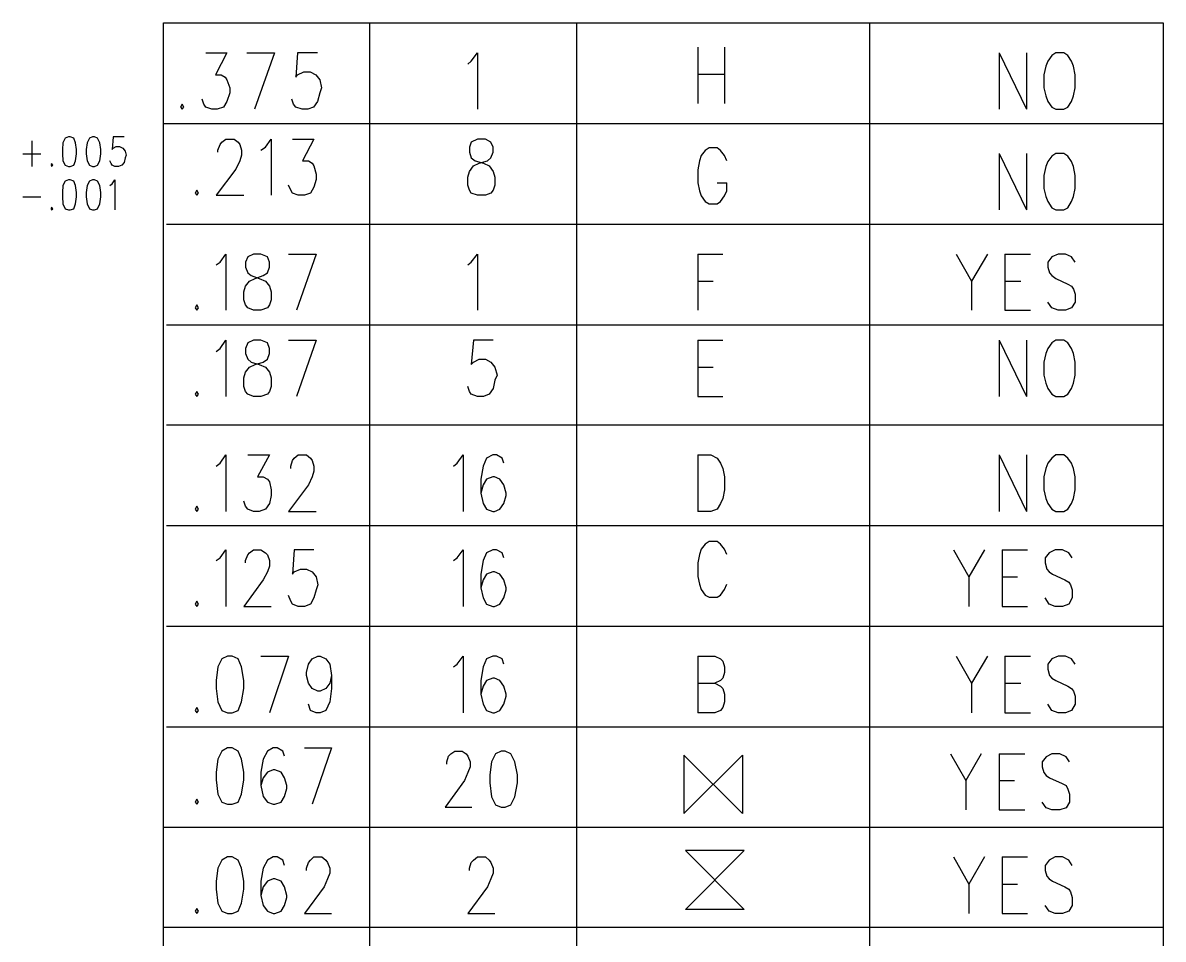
# Model space of a CAD drawing. Extents: x 0 to 19.9, y 0 to 15.
# Drawn here: x 14.055 to 16.04, y 6.089 to 7.684 of the extents above; entities that cross this region are included whole.
import ezdxf

# ---------------------------------------------------------------- set-up
doc = ezdxf.new("R2010")
doc.units = 0
doc.header["$MEASUREMENT"] = 0
doc.layers.add('10', color=7, linetype='CONTINUOUS')

msp = doc.modelspace()

# ---------------------------------------------------------------- linework, layer by layer
at = {"layer": '10'}
for p, q in [((14.2996, 4.4343), (14.2996, 7.6843)), ((16.0398, 7.6843), (16.0398, 4.4343))]:
    msp.add_line(p, q, dxfattribs=at)
for points in [[(14.2996, 7.6843), (16.0398, 7.6843)], [(14.6588, 5.2345), (14.6588, 7.6843)], [(15.0191, 5.2345), (15.0191, 7.6843)], [(15.5289, 5.2345), (15.5289, 7.6843)], [(14.3735, 7.6322), (14.41, 7.6322), (14.3903, 7.5938), (14.4001, 7.5938), (14.407, 7.5899), (14.41, 7.585), (14.4149, 7.5712), (14.4149, 7.5623), (14.41, 7.5476), (14.404, 7.5377), (14.3932, 7.5338), (14.3834, 7.5338), (14.3735, 7.5377), (14.3696, 7.5426), (14.3666, 7.5515)], [(14.4444, 7.6322), (14.4926, 7.6322)], [(14.4926, 7.6322), (14.4582, 7.5338)], [(14.5674, 7.6322), (14.533, 7.6322), (14.53, 7.5899), (14.533, 7.5938), (14.5438, 7.5987), (14.5546, 7.5987), (14.5645, 7.5938), (14.5714, 7.585), (14.5743, 7.5712), (14.5714, 7.5623), (14.5674, 7.5476), (14.5605, 7.5377), (14.5507, 7.5338), (14.5409, 7.5338), (14.53, 7.5377), (14.5261, 7.5426), (14.5231, 7.5515)], [(14.8292, 7.6125), (14.8352, 7.6175), (14.846, 7.6322), (14.846, 7.5338)], [(15.2298, 7.6421), (15.2298, 7.5436)], [(15.2761, 7.6421), (15.2761, 7.5436)], [(15.7544, 7.6322), (15.7544, 7.5338)], [(15.7544, 7.6322), (15.8017, 7.5338)], [(15.8017, 7.6322), (15.8017, 7.5338)], [(15.8529, 7.6322), (15.846, 7.6273), (15.8391, 7.6175), (15.8352, 7.6086), (15.8322, 7.5938), (15.8322, 7.5712), (15.8352, 7.5574), (15.8391, 7.5476), (15.846, 7.5377), (15.8529, 7.5338), (15.8666, 7.5338), (15.8735, 7.5377), (15.8804, 7.5476), (15.8834, 7.5574), (15.8863, 7.5712), (15.8863, 7.5938), (15.8834, 7.6086), (15.8804, 7.6175), (15.8735, 7.6273), (15.8666, 7.6322), (15.8529, 7.6322)], [(15.2298, 7.5948), (15.2761, 7.5948)], [(14.3322, 7.5426), (14.3292, 7.5377), (14.3322, 7.5338), (14.3352, 7.5377), (14.3322, 7.5426)], [(14.2996, 7.5091), (16.0398, 7.5091)], [(14.1344, 7.4856), (14.1285, 7.4836), (14.1245, 7.4757), (14.1235, 7.4639), (14.1235, 7.456), (14.1245, 7.4442), (14.1285, 7.4363), (14.1344, 7.4344), (14.1373, 7.4344), (14.1432, 7.4363), (14.1462, 7.4442), (14.1481, 7.456), (14.1481, 7.4639), (14.1462, 7.4757), (14.1432, 7.4836), (14.1373, 7.4856), (14.1344, 7.4856)], [(14.1757, 7.4856), (14.1708, 7.4836), (14.1668, 7.4757), (14.1649, 7.4639), (14.1649, 7.456), (14.1668, 7.4442), (14.1708, 7.4363), (14.1757, 7.4344), (14.1796, 7.4344), (14.1846, 7.4363), (14.1885, 7.4442), (14.1905, 7.456), (14.1905, 7.4639), (14.1885, 7.4757), (14.1846, 7.4836), (14.1796, 7.4856), (14.1757, 7.4856)], [(14.2308, 7.4856), (14.2121, 7.4856), (14.2102, 7.4639), (14.2121, 7.4659), (14.217, 7.4688), (14.2229, 7.4688), (14.2289, 7.4659), (14.2328, 7.461), (14.2348, 7.4541), (14.2328, 7.4491), (14.2308, 7.4413), (14.2269, 7.4363), (14.221, 7.4344), (14.2151, 7.4344), (14.2102, 7.4363), (14.2082, 7.4393), (14.2062, 7.4442)], [(14.0704, 7.4787), (14.0704, 7.4344)], [(14.3942, 7.459), (14.3942, 7.4629), (14.3981, 7.4728), (14.4011, 7.4767), (14.408, 7.4816), (14.4228, 7.4816), (14.4296, 7.4767), (14.4326, 7.4728), (14.4355, 7.4629), (14.4355, 7.4541), (14.4326, 7.4442), (14.4257, 7.4295), (14.3913, 7.3842), (14.4395, 7.3842)], [(14.469, 7.4629), (14.4769, 7.4678), (14.4867, 7.4816), (14.4867, 7.3842)], [(14.5241, 7.4816), (14.5615, 7.4816), (14.5418, 7.4442), (14.5517, 7.4442), (14.5586, 7.4403), (14.5615, 7.4354), (14.5655, 7.4206), (14.5655, 7.4117), (14.5615, 7.398), (14.5556, 7.3881), (14.5448, 7.3842), (14.534, 7.3842), (14.5241, 7.3881), (14.5212, 7.393), (14.5172, 7.4019)], [(14.846, 7.4816), (14.8352, 7.4767), (14.8322, 7.4678), (14.8322, 7.459), (14.8352, 7.4491), (14.842, 7.4442), (14.8568, 7.4403), (14.8666, 7.4354), (14.8735, 7.4255), (14.8765, 7.4157), (14.8765, 7.4019), (14.8735, 7.393), (14.8696, 7.3881), (14.8598, 7.3842), (14.846, 7.3842), (14.8352, 7.3881), (14.8322, 7.393), (14.8292, 7.4019), (14.8292, 7.4157), (14.8322, 7.4255), (14.8391, 7.4354), (14.8489, 7.4403), (14.8637, 7.4442), (14.8696, 7.4491), (14.8735, 7.459), (14.8735, 7.4678), (14.8696, 7.4767), (14.8598, 7.4816), (14.846, 7.4816)], [(15.28, 7.4442), (15.2761, 7.4531), (15.2692, 7.4619), (15.2633, 7.4669), (15.2495, 7.4669), (15.2426, 7.4619), (15.2357, 7.4531), (15.2328, 7.4442), (15.2298, 7.4285), (15.2298, 7.4058), (15.2328, 7.3921), (15.2357, 7.3832), (15.2426, 7.3734), (15.2495, 7.3694), (15.2633, 7.3694), (15.2692, 7.3734), (15.2761, 7.3832), (15.28, 7.3921), (15.28, 7.4058)], [(14.0546, 7.456), (14.0861, 7.456)], [(15.7544, 7.457), (15.7544, 7.3586)], [(15.7544, 7.457), (15.8017, 7.3586)], [(15.8017, 7.457), (15.8017, 7.3586)], [(15.8529, 7.457), (15.846, 7.4521), (15.8391, 7.4432), (15.8352, 7.4344), (15.8322, 7.4186), (15.8322, 7.396), (15.8352, 7.3822), (15.8391, 7.3734), (15.846, 7.3625), (15.8529, 7.3586), (15.8666, 7.3586), (15.8735, 7.3625), (15.8804, 7.3734), (15.8834, 7.3822), (15.8863, 7.396), (15.8863, 7.4186), (15.8834, 7.4344), (15.8804, 7.4432), (15.8735, 7.4521), (15.8666, 7.457), (15.8529, 7.457)], [(14.1048, 7.4393), (14.1039, 7.4363), (14.1048, 7.4344), (14.1068, 7.4363), (14.1048, 7.4393)], [(14.1344, 7.4108), (14.1285, 7.4088), (14.1245, 7.4009), (14.1235, 7.3891), (14.1235, 7.3812), (14.1245, 7.3694), (14.1285, 7.3606), (14.1344, 7.3586), (14.1373, 7.3586), (14.1432, 7.3606), (14.1462, 7.3694), (14.1481, 7.3812), (14.1481, 7.3891), (14.1462, 7.4009), (14.1432, 7.4088), (14.1373, 7.4108), (14.1344, 7.4108)], [(14.1757, 7.4108), (14.1708, 7.4088), (14.1668, 7.4009), (14.1649, 7.3891), (14.1649, 7.3812), (14.1668, 7.3694), (14.1708, 7.3606), (14.1757, 7.3586), (14.1796, 7.3586), (14.1846, 7.3606), (14.1885, 7.3694), (14.1905, 7.3812), (14.1905, 7.3891), (14.1885, 7.4009), (14.1846, 7.4088), (14.1796, 7.4108), (14.1757, 7.4108)], [(14.2062, 7.4009), (14.2102, 7.4039), (14.2151, 7.4108), (14.2151, 7.3586)], [(15.2633, 7.4058), (15.28, 7.4058)], [(14.3578, 7.393), (14.3548, 7.3881), (14.3578, 7.3842), (14.3607, 7.3881), (14.3578, 7.393)], [(14.0546, 7.3812), (14.0861, 7.3812)], [(14.1048, 7.3635), (14.1039, 7.3606), (14.1048, 7.3586), (14.1068, 7.3606), (14.1048, 7.3635)], [(14.3045, 7.3339), (16.0398, 7.3339)], [(14.3913, 7.2631), (14.3981, 7.268), (14.408, 7.2818), (14.408, 7.1844)], [(14.4562, 7.2818), (14.4464, 7.2769), (14.4424, 7.268), (14.4424, 7.2592), (14.4464, 7.2493), (14.4523, 7.2444), (14.4661, 7.2395), (14.4769, 7.2346), (14.4838, 7.2257), (14.4867, 7.2159), (14.4867, 7.2021), (14.4838, 7.1932), (14.4808, 7.1883), (14.469, 7.1844), (14.4562, 7.1844), (14.4464, 7.1883), (14.4424, 7.1932), (14.4395, 7.2021), (14.4395, 7.2159), (14.4424, 7.2257), (14.4493, 7.2346), (14.4592, 7.2395), (14.4729, 7.2444), (14.4808, 7.2493), (14.4838, 7.2592), (14.4838, 7.268), (14.4808, 7.2769), (14.469, 7.2818), (14.4562, 7.2818)], [(14.5172, 7.2818), (14.5655, 7.2818)], [(14.5655, 7.2818), (14.531, 7.1844)], [(14.8292, 7.2631), (14.8352, 7.268), (14.846, 7.2818), (14.846, 7.1844)], [(15.2298, 7.2818), (15.2298, 7.1844)], [(15.2298, 7.2818), (15.2731, 7.2818)], [(15.6796, 7.2818), (15.7062, 7.2346), (15.7062, 7.1844)], [(15.7338, 7.2818), (15.7062, 7.2346)], [(15.7643, 7.2818), (15.7643, 7.1844)], [(15.7643, 7.2818), (15.8086, 7.2818)], [(15.8863, 7.268), (15.8804, 7.2769), (15.8696, 7.2818), (15.8568, 7.2818), (15.846, 7.2769), (15.8391, 7.268), (15.8391, 7.2592), (15.842, 7.2493), (15.846, 7.2444), (15.8529, 7.2395), (15.8735, 7.2297), (15.8804, 7.2257), (15.8834, 7.2208), (15.8863, 7.2119), (15.8863, 7.1982), (15.8804, 7.1883), (15.8696, 7.1844), (15.8568, 7.1844), (15.846, 7.1883), (15.8391, 7.1982)], [(15.2298, 7.2346), (15.2564, 7.2346)], [(15.7643, 7.2346), (15.7918, 7.2346)], [(14.3578, 7.1932), (14.3548, 7.1883), (14.3578, 7.1844), (14.3607, 7.1883), (14.3578, 7.1932)], [(15.7643, 7.1844), (15.8086, 7.1844)], [(14.3045, 7.1587), (16.0398, 7.1587)], [(14.3913, 7.1125), (14.3981, 7.1175), (14.408, 7.1322), (14.408, 7.0338)], [(14.4562, 7.1322), (14.4464, 7.1273), (14.4424, 7.1175), (14.4424, 7.1086), (14.4464, 7.0987), (14.4523, 7.0938), (14.4661, 7.0899), (14.4769, 7.085), (14.4838, 7.0761), (14.4867, 7.0663), (14.4867, 7.0515), (14.4838, 7.0426), (14.4808, 7.0377), (14.469, 7.0338), (14.4562, 7.0338), (14.4464, 7.0377), (14.4424, 7.0426), (14.4395, 7.0515), (14.4395, 7.0663), (14.4424, 7.0761), (14.4493, 7.085), (14.4592, 7.0899), (14.4729, 7.0938), (14.4808, 7.0987), (14.4838, 7.1086), (14.4838, 7.1175), (14.4808, 7.1273), (14.469, 7.1322), (14.4562, 7.1322)], [(14.5172, 7.1322), (14.5655, 7.1322)], [(14.5655, 7.1322), (14.531, 7.0338)], [(14.8735, 7.1322), (14.8391, 7.1322), (14.8352, 7.0899), (14.8391, 7.0938), (14.8489, 7.0987), (14.8598, 7.0987), (14.8696, 7.0938), (14.8765, 7.085), (14.8804, 7.0712), (14.8765, 7.0623), (14.8735, 7.0476), (14.8666, 7.0377), (14.8568, 7.0338), (14.846, 7.0338), (14.8352, 7.0377), (14.8322, 7.0426), (14.8292, 7.0515)], [(15.2298, 7.1322), (15.2298, 7.0338)], [(15.2298, 7.1322), (15.2731, 7.1322)], [(15.7544, 7.1322), (15.7544, 7.0338)], [(15.7544, 7.1322), (15.8017, 7.0338)], [(15.8017, 7.1322), (15.8017, 7.0338)], [(15.8529, 7.1322), (15.846, 7.1273), (15.8391, 7.1175), (15.8352, 7.1086), (15.8322, 7.0938), (15.8322, 7.0712), (15.8352, 7.0574), (15.8391, 7.0476), (15.846, 7.0377), (15.8529, 7.0338), (15.8666, 7.0338), (15.8735, 7.0377), (15.8804, 7.0476), (15.8834, 7.0574), (15.8863, 7.0712), (15.8863, 7.0938), (15.8834, 7.1086), (15.8804, 7.1175), (15.8735, 7.1273), (15.8666, 7.1322), (15.8529, 7.1322)], [(15.2298, 7.085), (15.2564, 7.085)], [(14.3578, 7.0426), (14.3548, 7.0377), (14.3578, 7.0338), (14.3607, 7.0377), (14.3578, 7.0426)], [(15.2298, 7.0338), (15.2731, 7.0338)], [(14.3045, 6.9845), (16.0398, 6.9845)], [(14.3913, 6.9127), (14.3981, 6.9176), (14.408, 6.9324), (14.408, 6.834)], [(14.4464, 6.9324), (14.4838, 6.9324), (14.4631, 6.894), (14.4729, 6.894), (14.4808, 6.8901), (14.4838, 6.8852), (14.4867, 6.8714), (14.4867, 6.8615), (14.4838, 6.8478), (14.4769, 6.8379), (14.4661, 6.834), (14.4562, 6.834), (14.4464, 6.8379), (14.4424, 6.8428), (14.4395, 6.8517)], [(14.5212, 6.9088), (14.5212, 6.9127), (14.5241, 6.9226), (14.5271, 6.9265), (14.534, 6.9324), (14.5487, 6.9324), (14.5556, 6.9265), (14.5586, 6.9226), (14.5615, 6.9127), (14.5615, 6.9039), (14.5586, 6.894), (14.5517, 6.8802), (14.5172, 6.834), (14.5655, 6.834)], [(14.8046, 6.9127), (14.8105, 6.9176), (14.8214, 6.9324), (14.8214, 6.834)], [(14.8922, 6.9176), (14.8893, 6.9265), (14.8794, 6.9324), (14.8726, 6.9324), (14.8617, 6.9265), (14.8558, 6.9127), (14.8519, 6.8901), (14.8519, 6.8655), (14.8558, 6.8478), (14.8617, 6.8379), (14.8726, 6.834), (14.8755, 6.834), (14.8853, 6.8379), (14.8922, 6.8478), (14.8962, 6.8615), (14.8962, 6.8655), (14.8922, 6.8802), (14.8853, 6.8901), (14.8755, 6.894), (14.8726, 6.894), (14.8617, 6.8901), (14.8558, 6.8802), (14.8519, 6.8655)], [(15.2298, 6.9324), (15.2298, 6.834)], [(15.2298, 6.9324), (15.2525, 6.9324), (15.2633, 6.9265), (15.2692, 6.9176), (15.2731, 6.9088), (15.2761, 6.894), (15.2761, 6.8714), (15.2731, 6.8566), (15.2692, 6.8478), (15.2633, 6.8379), (15.2525, 6.834), (15.2298, 6.834)], [(15.7544, 6.9324), (15.7544, 6.834)], [(15.7544, 6.9324), (15.8017, 6.834)], [(15.8017, 6.9324), (15.8017, 6.834)], [(15.8529, 6.9324), (15.846, 6.9265), (15.8391, 6.9176), (15.8352, 6.9088), (15.8322, 6.894), (15.8322, 6.8714), (15.8352, 6.8566), (15.8391, 6.8478), (15.846, 6.8379), (15.8529, 6.834), (15.8666, 6.834), (15.8735, 6.8379), (15.8804, 6.8478), (15.8834, 6.8566), (15.8863, 6.8714), (15.8863, 6.894), (15.8834, 6.9088), (15.8804, 6.9176), (15.8735, 6.9265), (15.8666, 6.9324), (15.8529, 6.9324)], [(14.3578, 6.8428), (14.3548, 6.8379), (14.3578, 6.834), (14.3607, 6.8379), (14.3578, 6.8428)], [(14.3045, 6.8093), (16.0398, 6.8093)], [(15.28, 6.7592), (15.2761, 6.768), (15.2692, 6.7769), (15.2633, 6.7818), (15.2495, 6.7818), (15.2426, 6.7769), (15.2357, 6.768), (15.2328, 6.7592), (15.2298, 6.7444), (15.2298, 6.7208), (15.2328, 6.707), (15.2357, 6.6982), (15.2426, 6.6883), (15.2495, 6.6844), (15.2633, 6.6844), (15.2692, 6.6883), (15.2761, 6.6982), (15.28, 6.707)], [(14.3913, 6.7484), (14.3981, 6.7533), (14.408, 6.7671), (14.408, 6.6686)], [(14.4424, 6.7444), (14.4424, 6.7484), (14.4464, 6.7582), (14.4493, 6.7621), (14.4562, 6.7671), (14.469, 6.7671), (14.4769, 6.7621), (14.4808, 6.7582), (14.4838, 6.7484), (14.4838, 6.7385), (14.4808, 6.7287), (14.4729, 6.7149), (14.4395, 6.6686), (14.4867, 6.6686)], [(14.5615, 6.7671), (14.5271, 6.7671), (14.5241, 6.7247), (14.5271, 6.7287), (14.5379, 6.7336), (14.5487, 6.7336), (14.5586, 6.7287), (14.5655, 6.7198), (14.5684, 6.706), (14.5655, 6.6972), (14.5615, 6.6834), (14.5556, 6.6726), (14.5448, 6.6686), (14.534, 6.6686), (14.5241, 6.6726), (14.5212, 6.6775), (14.5172, 6.6873)], [(14.8046, 6.7484), (14.8105, 6.7533), (14.8214, 6.7671), (14.8214, 6.6686)], [(14.8922, 6.7533), (14.8893, 6.7621), (14.8794, 6.7671), (14.8726, 6.7671), (14.8617, 6.7621), (14.8558, 6.7484), (14.8519, 6.7247), (14.8519, 6.7011), (14.8558, 6.6834), (14.8617, 6.6726), (14.8726, 6.6686), (14.8755, 6.6686), (14.8853, 6.6726), (14.8922, 6.6834), (14.8962, 6.6972), (14.8962, 6.7011), (14.8922, 6.7149), (14.8853, 6.7247), (14.8755, 6.7287), (14.8726, 6.7287), (14.8617, 6.7247), (14.8558, 6.7149), (14.8519, 6.7011)], [(15.6747, 6.7671), (15.7013, 6.7198), (15.7013, 6.6686)], [(15.7289, 6.7671), (15.7013, 6.7198)], [(15.7594, 6.7671), (15.7594, 6.6686)], [(15.7594, 6.7671), (15.8037, 6.7671)], [(15.8814, 6.7533), (15.8755, 6.7621), (15.8647, 6.7671), (15.8519, 6.7671), (15.8411, 6.7621), (15.8342, 6.7533), (15.8342, 6.7444), (15.8371, 6.7336), (15.8411, 6.7287), (15.847, 6.7247), (15.8686, 6.7149), (15.8755, 6.711), (15.8785, 6.706), (15.8814, 6.6972), (15.8814, 6.6834), (15.8755, 6.6726), (15.8647, 6.6686), (15.8519, 6.6686), (15.8411, 6.6726), (15.8342, 6.6834)], [(15.7594, 6.7198), (15.7859, 6.7198)], [(14.3578, 6.6775), (14.3548, 6.6726), (14.3578, 6.6686), (14.3607, 6.6726), (14.3578, 6.6775)], [(15.7594, 6.6686), (15.8037, 6.6686)], [(14.3045, 6.6341), (16.0398, 6.6341)], [(14.4109, 6.582), (14.4011, 6.5771), (14.3942, 6.5633), (14.3913, 6.5397), (14.3913, 6.5259), (14.3942, 6.5023), (14.4011, 6.4875), (14.4109, 6.4836), (14.4188, 6.4836), (14.4296, 6.4875), (14.4355, 6.5023), (14.4395, 6.5259), (14.4395, 6.5397), (14.4355, 6.5633), (14.4296, 6.5771), (14.4188, 6.582), (14.4109, 6.582)], [(14.469, 6.582), (14.5172, 6.582)], [(14.5172, 6.582), (14.4838, 6.4836)], [(14.592, 6.5486), (14.5891, 6.5348), (14.5822, 6.5259), (14.5724, 6.521), (14.5684, 6.521), (14.5586, 6.5259), (14.5517, 6.5348), (14.5487, 6.5486), (14.5487, 6.5535), (14.5517, 6.5682), (14.5586, 6.5771), (14.5684, 6.582), (14.5724, 6.582), (14.5822, 6.5771), (14.5891, 6.5682), (14.592, 6.5486), (14.592, 6.5259), (14.5891, 6.5023), (14.5822, 6.4875), (14.5724, 6.4836), (14.5655, 6.4836), (14.5556, 6.4875), (14.5517, 6.4984)], [(14.8046, 6.5633), (14.8105, 6.5682), (14.8214, 6.582), (14.8214, 6.4836)], [(14.8922, 6.5682), (14.8893, 6.5771), (14.8794, 6.582), (14.8726, 6.582), (14.8617, 6.5771), (14.8558, 6.5633), (14.8519, 6.5397), (14.8519, 6.5161), (14.8558, 6.4984), (14.8617, 6.4875), (14.8726, 6.4836), (14.8755, 6.4836), (14.8853, 6.4875), (14.8922, 6.4984), (14.8962, 6.5121), (14.8962, 6.5161), (14.8922, 6.5299), (14.8853, 6.5397), (14.8755, 6.5436), (14.8726, 6.5436), (14.8617, 6.5397), (14.8558, 6.5299), (14.8519, 6.5161)], [(15.2298, 6.582), (15.2298, 6.4836)], [(15.2298, 6.582), (15.2594, 6.582), (15.2692, 6.5771), (15.2731, 6.5732), (15.2761, 6.5633), (15.2761, 6.5535), (15.2731, 6.5436), (15.2692, 6.5397), (15.2594, 6.5348)], [(15.6796, 6.582), (15.7062, 6.5348), (15.7062, 6.4836)], [(15.7338, 6.582), (15.7062, 6.5348)], [(15.7643, 6.582), (15.7643, 6.4836)], [(15.7643, 6.582), (15.8086, 6.582)], [(15.8863, 6.5682), (15.8804, 6.5771), (15.8696, 6.582), (15.8568, 6.582), (15.846, 6.5771), (15.8391, 6.5682), (15.8391, 6.5594), (15.842, 6.5486), (15.846, 6.5436), (15.8529, 6.5397), (15.8735, 6.5299), (15.8804, 6.5259), (15.8834, 6.521), (15.8863, 6.5121), (15.8863, 6.4984), (15.8804, 6.4875), (15.8696, 6.4836), (15.8568, 6.4836), (15.846, 6.4875), (15.8391, 6.4984)], [(15.2298, 6.5348), (15.2594, 6.5348), (15.2692, 6.5299), (15.2731, 6.5259), (15.2761, 6.5161), (15.2761, 6.5023), (15.2731, 6.4925), (15.2692, 6.4875), (15.2594, 6.4836), (15.2298, 6.4836)], [(15.7643, 6.5348), (15.7918, 6.5348)], [(14.3578, 6.4925), (14.3548, 6.4875), (14.3578, 6.4836), (14.3607, 6.4875), (14.3578, 6.4925)], [(15.7643, 6.4836), (15.8086, 6.4836)], [(14.3045, 6.4589), (16.0398, 6.4589)], [(14.4109, 6.4226), (14.4011, 6.4167), (14.3942, 6.4029), (14.3913, 6.3802), (14.3913, 6.3665), (14.3942, 6.3419), (14.4011, 6.3281), (14.4109, 6.3241), (14.4188, 6.3241), (14.4296, 6.3281), (14.4355, 6.3419), (14.4395, 6.3665), (14.4395, 6.3802), (14.4355, 6.4029), (14.4296, 6.4167), (14.4188, 6.4226), (14.4109, 6.4226)], [(14.5103, 6.4078), (14.5074, 6.4167), (14.4976, 6.4226), (14.4907, 6.4226), (14.4808, 6.4167), (14.4729, 6.4029), (14.469, 6.3802), (14.469, 6.3566), (14.4729, 6.3379), (14.4808, 6.3281), (14.4907, 6.3241), (14.4936, 6.3241), (14.5044, 6.3281), (14.5103, 6.3379), (14.5143, 6.3517), (14.5143, 6.3566), (14.5103, 6.3704), (14.5044, 6.3802), (14.4936, 6.3842), (14.4907, 6.3842), (14.4808, 6.3802), (14.4729, 6.3704), (14.469, 6.3566)], [(14.5448, 6.4226), (14.592, 6.4226)], [(14.592, 6.4226), (14.5586, 6.3241)], [(14.7928, 6.394), (14.7928, 6.398), (14.7958, 6.4078), (14.7997, 6.4117), (14.8066, 6.4167), (14.8194, 6.4167), (14.8263, 6.4117), (14.8292, 6.4078), (14.8332, 6.398), (14.8332, 6.3891), (14.8292, 6.3793), (14.8233, 6.3655), (14.7899, 6.3192), (14.8361, 6.3192)], [(14.8873, 6.4167), (14.8775, 6.4117), (14.8706, 6.398), (14.8676, 6.3753), (14.8676, 6.3615), (14.8706, 6.3369), (14.8775, 6.3232), (14.8873, 6.3192), (14.8942, 6.3192), (14.904, 6.3232), (14.9109, 6.3369), (14.9159, 6.3615), (14.9159, 6.3753), (14.9109, 6.398), (14.904, 6.4117), (14.8942, 6.4167), (14.8873, 6.4167)], [(15.2052, 6.3084), (15.3076, 6.4098), (15.3076, 6.3084), (15.2052, 6.4098), (15.2052, 6.3084)], [(15.6698, 6.4117), (15.6964, 6.3655), (15.6964, 6.3143)], [(15.7229, 6.4117), (15.6964, 6.3655)], [(15.7544, 6.4117), (15.7544, 6.3143)], [(15.7544, 6.4117), (15.7987, 6.4117)], [(15.8765, 6.398), (15.8706, 6.4068), (15.8598, 6.4117), (15.846, 6.4117), (15.8361, 6.4068), (15.8292, 6.398), (15.8292, 6.3891), (15.8322, 6.3793), (15.8361, 6.3743), (15.842, 6.3704), (15.8637, 6.3606), (15.8706, 6.3566), (15.8735, 6.3507), (15.8765, 6.3419), (15.8765, 6.3281), (15.8706, 6.3182), (15.8598, 6.3143), (15.846, 6.3143), (15.8361, 6.3182), (15.8292, 6.3281)], [(15.7544, 6.3655), (15.781, 6.3655)], [(14.3578, 6.333), (14.3548, 6.3281), (14.3578, 6.3241), (14.3607, 6.3281), (14.3578, 6.333)], [(15.7544, 6.3143), (15.7987, 6.3143)], [(16.0398, 6.2837), (14.2996, 6.2837)], [(15.2082, 6.2435), (15.3105, 6.1411), (15.2082, 6.1411), (15.3105, 6.2435), (15.2082, 6.2435)], [(14.4109, 6.2326), (14.4011, 6.2267), (14.3942, 6.2129), (14.3912, 6.1903), (14.3912, 6.1765), (14.3942, 6.1519), (14.4011, 6.1381), (14.4109, 6.1342), (14.4188, 6.1342), (14.4296, 6.1381), (14.4355, 6.1519), (14.4395, 6.1765), (14.4395, 6.1903), (14.4355, 6.2129), (14.4296, 6.2267), (14.4188, 6.2326), (14.4109, 6.2326)], [(14.5103, 6.2178), (14.5074, 6.2267), (14.4975, 6.2326), (14.4907, 6.2326), (14.4808, 6.2267), (14.4729, 6.2129), (14.469, 6.1903), (14.469, 6.1657), (14.4729, 6.148), (14.4808, 6.1381), (14.4907, 6.1342), (14.4936, 6.1342), (14.5044, 6.1381), (14.5103, 6.148), (14.5143, 6.1617), (14.5143, 6.1657), (14.5103, 6.1804), (14.5044, 6.1903), (14.4936, 6.1942), (14.4907, 6.1942), (14.4808, 6.1903), (14.4729, 6.1804), (14.469, 6.1657)], [(14.5487, 6.209), (14.5487, 6.2129), (14.5517, 6.2228), (14.5556, 6.2267), (14.5615, 6.2326), (14.5753, 6.2326), (14.5822, 6.2267), (14.5851, 6.2228), (14.5891, 6.2129), (14.5891, 6.2041), (14.5851, 6.1942), (14.5792, 6.1804), (14.5448, 6.1342), (14.592, 6.1342)], [(14.8322, 6.209), (14.8322, 6.2129), (14.8351, 6.2228), (14.8391, 6.2267), (14.846, 6.2326), (14.8598, 6.2326), (14.8666, 6.2267), (14.8696, 6.2228), (14.8735, 6.2129), (14.8735, 6.2041), (14.8696, 6.1942), (14.8637, 6.1804), (14.8292, 6.1342), (14.8765, 6.1342)], [(15.6747, 6.2326), (15.7013, 6.1854), (15.7013, 6.1342)], [(15.7288, 6.2326), (15.7013, 6.1854)], [(15.7594, 6.2326), (15.7594, 6.1342)], [(15.7594, 6.2326), (15.8036, 6.2326)], [(15.8814, 6.2178), (15.8755, 6.2267), (15.8647, 6.2326), (15.8519, 6.2326), (15.8411, 6.2267), (15.8342, 6.2178), (15.8342, 6.209), (15.8371, 6.1991), (15.8411, 6.1942), (15.847, 6.1903), (15.8686, 6.1804), (15.8755, 6.1765), (15.8785, 6.1716), (15.8814, 6.1617), (15.8814, 6.148), (15.8755, 6.1381), (15.8647, 6.1342), (15.8519, 6.1342), (15.8411, 6.1381), (15.8342, 6.148)], [(15.7594, 6.1854), (15.7859, 6.1854)], [(14.3578, 6.143), (14.3548, 6.1381), (14.3578, 6.1342), (14.3607, 6.1381), (14.3578, 6.143)], [(15.7594, 6.1342), (15.8036, 6.1342)], [(16.0398, 6.1095), (14.2996, 6.1095)]]:
    msp.add_lwpolyline(points, dxfattribs=at)

doc.saveas('drawing.dxf')
